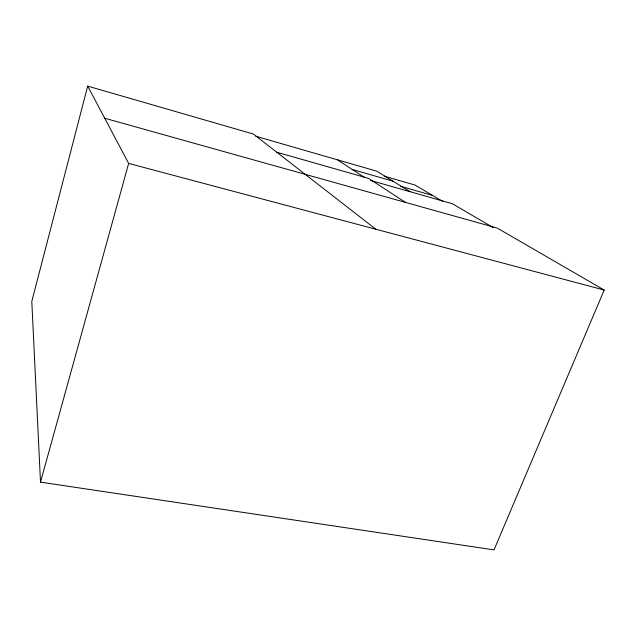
<?xml version="1.0" encoding="UTF-8"?>
<svg xmlns="http://www.w3.org/2000/svg" width="636" height="636" viewBox="0 0 636 636"><rect width="100%" height="100%" fill="white"/><g stroke="black" fill="none" stroke-linecap="round" stroke-linejoin="round"><path stroke-width="0.95" d="M375.797 229.23L253.39 134.053L87.696 86.114L31.8 301.44L40.497 482.144L494.013 549.886L604.2 290.048L497.241 228.078L104.709 118.232M40.497 482.144L128.655 163.42L87.696 86.114M128.655 163.42L604.2 290.048M370.645 180.473L452.276 203.703L493.242 227.593M400.481 186.269L432.607 195.435M276.755 152.219L368.578 178.406L405.537 202.415M384.208 176.172L414.974 185.02L442.775 201.445M352.257 169.478L392.929 181.141M255.815 136.255L376.719 171.164L410.101 191.698M337.565 159.859L364.547 177.524"/></g></svg>
